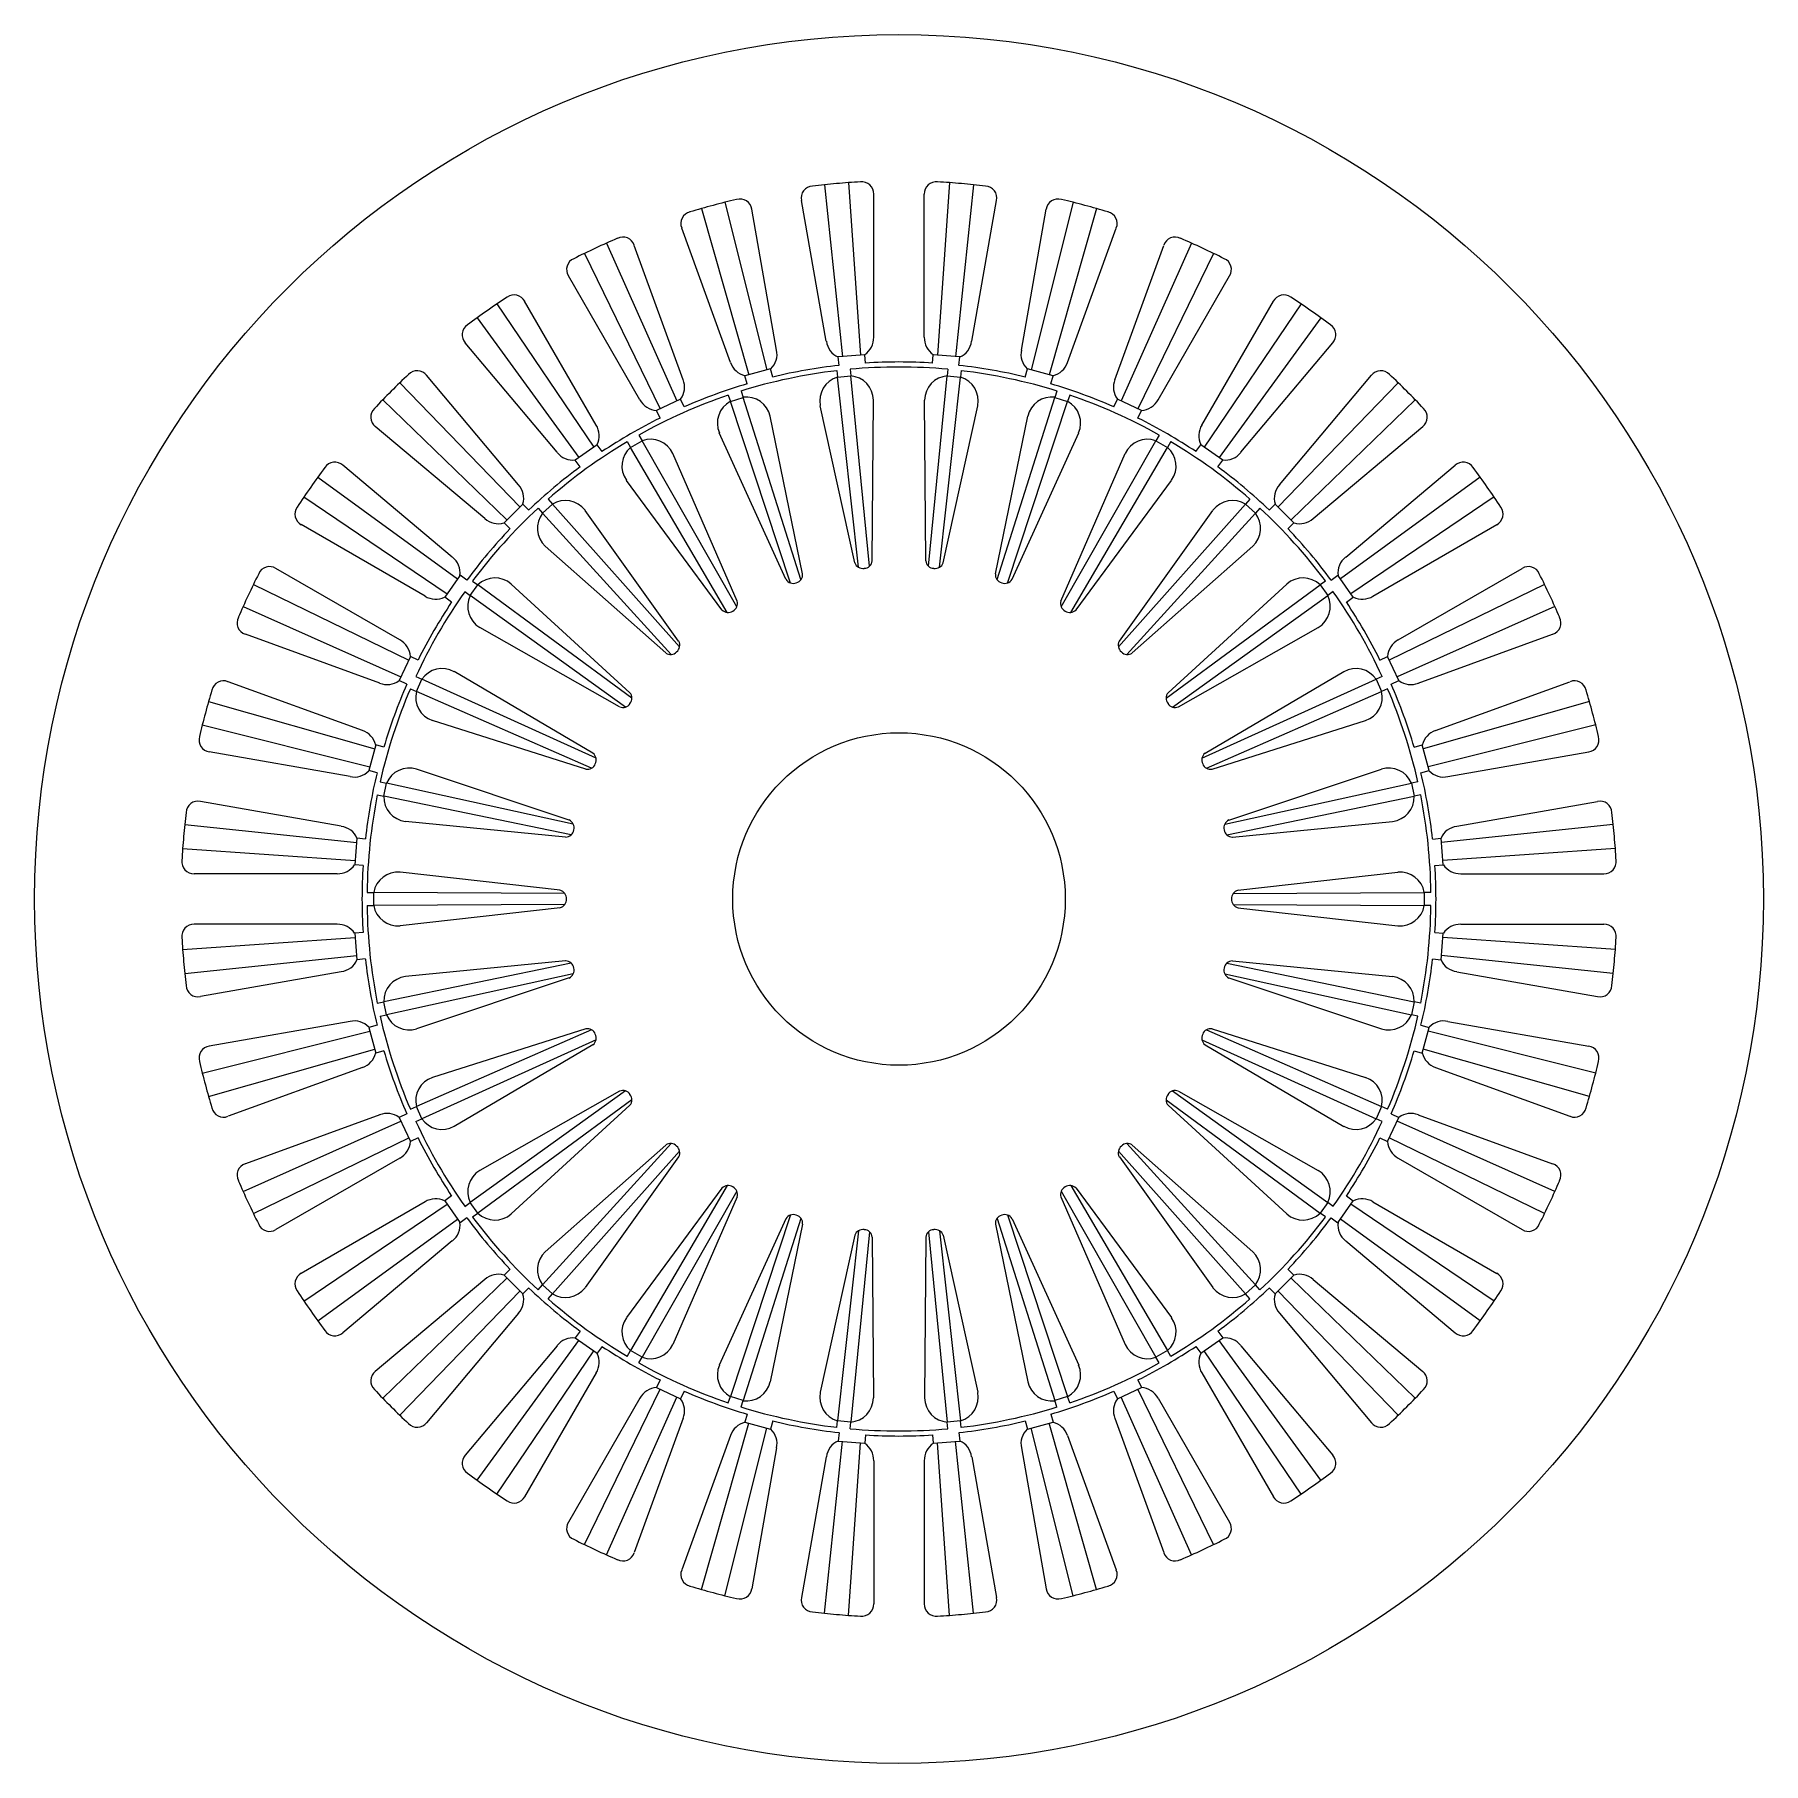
# Model space of a CAD drawing. Header units: millimetres. Extents: x -65 to 65, y -65 to 65.
import ezdxf

# ---------------------------------------------------------------- set-up
doc = ezdxf.new("R2010")
doc.units = ezdxf.units.MM

msp = doc.modelspace()

# ---------------------------------------------------------------- linework, layer by layer
at = {"color": 7, "linetype": 'Continuous'}
for p, q in [((-5.61, 53.71), (-4.26, 40.78)), ((-3.8, 53.87), (-2.89, 40.9)), ((3.8, 53.87), (2.89, 40.9)), ((5.61, 53.71), (4.26, 40.78)), ((-13.1, 52.39), (-9.95, 39.78)), ((-5.47, 41.94), (-7.33, 52.52)), ((-1.9, 42.25), (-1.9, 53)), ((1.9, 42.25), (1.9, 53)), ((5.47, 41.94), (7.33, 52.52)), ((13.1, 52.39), (9.95, 39.78)), ((-14.85, 51.92), (-11.28, 39.42)), ((-9.21, 41.28), (-11.07, 51.86)), ((9.21, 41.28), (11.07, 51.86)), ((14.85, 51.92), (11.28, 39.42)), ((-12.66, 40.35), (-16.34, 50.45)), ((12.66, 40.35), (16.34, 50.45)), ((-23.64, 48.55), (-17.95, 36.87)), ((-22, 49.32), (-16.7, 37.45)), ((-16.24, 39.05), (-19.91, 49.15)), ((16.24, 39.05), (19.91, 49.15)), ((22, 49.32), (16.7, 37.45)), ((23.64, 48.55), (17.95, 36.87)), ((-19.48, 37.54), (-24.85, 46.85)), ((19.48, 37.54), (24.85, 46.85)), ((-30.23, 44.75), (-22.95, 33.98)), ((-22.77, 35.64), (-28.15, 44.95)), ((22.77, 35.64), (28.15, 44.95)), ((30.23, 44.75), (22.95, 33.98)), ((-31.71, 43.71), (-24.08, 33.19)), ((31.71, 43.71), (24.08, 33.19)), ((-25.7, 33.59), (-32.61, 41.82)), ((25.7, 33.59), (32.61, 41.82)), ((-2.58, 40.93), (-4.57, 40.76)), ((-4.51, 40.12), (-4.57, 40.76)), ((-2.52, 40.3), (-2.58, 40.93)), ((2.52, 40.3), (2.58, 40.93)), ((4.57, 40.76), (2.58, 40.93)), ((4.51, 40.12), (4.57, 40.76)), ((-28.61, 31.14), (-35.52, 39.38)), ((-9.65, 39.86), (-11.58, 39.34)), ((-11.41, 38.73), (-11.58, 39.34)), ((-9.48, 39.25), (-9.65, 39.86)), ((-4.68, 39.73), (-4.63, 39.23)), ((-4.63, 39.23), (-3.63, 39.34)), ((-3.04, 24.94), (-4.63, 39.23)), ((-3.68, 39.83), (-3.63, 39.34)), ((-2.21, 25.03), (-3.63, 39.34)), ((2.21, 25.03), (3.63, 39.34)), ((3.04, 24.94), (4.63, 39.23)), ((3.68, 39.83), (3.63, 39.34)), ((3.63, 39.34), (4.63, 39.23)), ((4.68, 39.73), (4.63, 39.23)), ((9.48, 39.25), (9.65, 39.86)), ((11.58, 39.34), (9.65, 39.86)), ((11.41, 38.73), (11.58, 39.34)), ((28.61, 31.14), (35.52, 39.38)), ((-37.54, 38.82), (-28.5, 29.48)), ((-12.84, 37.88), (-12.68, 37.41)), ((-12.68, 37.41), (-11.73, 37.72)), ((-11.88, 38.19), (-11.73, 37.72)), ((-7.37, 24.02), (-11.73, 37.72)), ((7.37, 24.02), (11.73, 37.72)), ((11.88, 38.19), (11.73, 37.72)), ((11.73, 37.72), (12.68, 37.41)), ((12.84, 37.88), (12.68, 37.41)), ((37.54, 38.82), (28.5, 29.48)), ((-38.82, 37.54), (-29.48, 28.5)), ((-16.42, 37.58), (-18.23, 36.74)), ((-17.96, 36.16), (-18.23, 36.74)), ((-16.15, 37), (-16.42, 37.58)), ((-8.16, 23.76), (-12.68, 37.41)), ((-3.32, 25.28), (-5.92, 37.09)), ((-2.01, 25.42), (-1.92, 37.52)), ((2.01, 25.42), (1.92, 37.52)), ((3.32, 25.28), (5.92, 37.09)), ((8.16, 23.76), (12.68, 37.41)), ((16.15, 37), (16.42, 37.58)), ((18.23, 36.74), (16.42, 37.58)), ((17.96, 36.16), (18.23, 36.74)), ((38.82, 37.54), (29.48, 28.5)), ((-31.14, 28.61), (-39.38, 35.52)), ((-7.25, 24.44), (-9.68, 36.3)), ((7.25, 24.44), (9.68, 36.3)), ((31.14, 28.61), (39.38, 35.52)), ((-22.7, 34.16), (-24.34, 33.01)), ((-22.33, 33.64), (-22.7, 34.16)), ((-20.43, 34.39), (-20.18, 33.96)), ((-20.18, 33.96), (-19.32, 34.46)), ((-12.92, 21.55), (-20.18, 33.96)), ((-19.57, 34.89), (-19.32, 34.46)), ((-12.2, 21.97), (-19.32, 34.46)), ((-8.5, 24.04), (-13.51, 35.05)), ((8.5, 24.04), (13.51, 35.05)), ((12.2, 21.97), (19.32, 34.46)), ((12.92, 21.55), (20.18, 33.96)), ((19.57, 34.89), (19.32, 34.46)), ((19.32, 34.46), (20.18, 33.96)), ((20.43, 34.39), (20.18, 33.96)), ((22.33, 33.64), (22.7, 34.16)), ((24.34, 33.01), (22.7, 34.16)), ((-33.59, 25.7), (-41.82, 32.61)), ((-23.97, 32.49), (-24.34, 33.01)), ((-12.17, 22.4), (-17.01, 33.49)), ((12.17, 22.4), (17.01, 33.49)), ((23.97, 32.49), (24.34, 33.01)), ((33.59, 25.7), (41.82, 32.61)), ((-43.71, 31.71), (-33.19, 24.08)), ((-13.31, 21.74), (-20.5, 31.48)), ((13.31, 21.74), (20.5, 31.48)), ((43.71, 31.71), (33.19, 24.08)), ((-44.75, 30.23), (-33.98, 22.95)), ((-26.39, 30.06), (-26.06, 29.69)), ((26.39, 30.06), (26.06, 29.69)), ((44.75, 30.23), (33.98, 22.95)), ((-28.28, 29.7), (-29.7, 28.28)), ((-27.83, 29.25), (-28.28, 29.7)), ((-27.13, 29.39), (-26.8, 29.02)), ((-26.8, 29.02), (-26.06, 29.69)), ((-17.12, 18.39), (-26.8, 29.02)), ((-16.5, 18.95), (-26.06, 29.69)), ((-16.57, 19.38), (-23.6, 29.22)), ((16.5, 18.95), (26.06, 29.69)), ((16.57, 19.38), (23.6, 29.22)), ((17.12, 18.39), (26.8, 29.02)), ((26.06, 29.69), (26.8, 29.02)), ((27.13, 29.39), (26.8, 29.02)), ((27.83, 29.25), (28.28, 29.7)), ((29.7, 28.28), (28.28, 29.7)), ((-35.64, 22.77), (-44.95, 28.15)), ((-29.25, 27.83), (-29.7, 28.28)), ((29.25, 27.83), (29.7, 28.28)), ((35.64, 22.77), (44.95, 28.15)), ((-17.54, 18.5), (-26.6, 26.53)), ((17.54, 18.5), (26.6, 26.53)), ((-37.54, 19.48), (-46.85, 24.85)), ((37.54, 19.48), (46.85, 24.85)), ((-48.55, 23.64), (-36.87, 17.95)), ((-33.01, 24.34), (-34.16, 22.7)), ((-32.49, 23.97), (-33.01, 24.34)), ((-32.25, 22.81), (-31.66, 23.62)), ((-32.06, 23.91), (-31.66, 23.62)), ((-20.08, 15.1), (-31.66, 23.62)), ((-20.23, 15.51), (-29.16, 23.68)), ((20.08, 15.1), (31.66, 23.62)), ((20.23, 15.51), (29.16, 23.68)), ((32.06, 23.91), (31.66, 23.62)), ((31.66, 23.62), (32.25, 22.81)), ((32.49, 23.97), (33.01, 24.34)), ((34.16, 22.7), (33.01, 24.34)), ((48.55, 23.64), (36.87, 17.95)), ((-33.64, 22.33), (-34.16, 22.7)), ((-32.65, 23.11), (-32.25, 22.81)), ((-20.57, 14.43), (-32.25, 22.81)), ((20.57, 14.43), (32.25, 22.81)), ((32.65, 23.11), (32.25, 22.81)), ((33.64, 22.33), (34.16, 22.7)), ((-49.32, 22), (-37.45, 16.7)), ((49.32, 22), (37.45, 16.7)), ((-39.05, 16.24), (-49.15, 19.91)), ((-21.01, 14.45), (-31.53, 20.42)), ((21.01, 14.45), (31.53, 20.42)), ((39.05, 16.24), (49.15, 19.91)), ((-36.74, 18.23), (-37.58, 16.42)), ((-36.16, 17.96), (-36.74, 18.23)), ((36.16, 17.96), (36.74, 18.23)), ((37.58, 16.42), (36.74, 18.23)), ((-23.02, 10.97), (-33.45, 17.1)), ((23.02, 10.97), (33.45, 17.1)), ((-40.35, 12.66), (-50.45, 16.34)), ((-37, 16.15), (-37.58, 16.42)), ((-36.74, 15.81), (-36.29, 15.61)), ((-36.34, 16.72), (-35.88, 16.52)), ((-36.29, 15.61), (-35.88, 16.52)), ((-23.12, 9.84), (-36.29, 15.61)), ((-22.78, 10.6), (-35.88, 16.52)), ((22.78, 10.6), (35.88, 16.52)), ((23.12, 9.84), (36.29, 15.61)), ((36.34, 16.72), (35.88, 16.52)), ((35.88, 16.52), (36.29, 15.61)), ((36.74, 15.81), (36.29, 15.61)), ((37, 16.15), (37.58, 16.42)), ((40.35, 12.66), (50.45, 16.34)), ((-51.92, 14.85), (-39.42, 11.28)), ((51.92, 14.85), (39.42, 11.28)), ((-52.39, 13.1), (-39.78, 9.95)), ((-23.55, 9.77), (-35.09, 13.42)), ((23.55, 9.77), (35.09, 13.42)), ((52.39, 13.1), (39.78, 9.95)), ((-41.28, 9.21), (-51.86, 11.07)), ((-39.34, 11.58), (-39.86, 9.65)), ((-38.73, 11.41), (-39.34, 11.58)), ((38.73, 11.41), (39.34, 11.58)), ((39.86, 9.65), (39.34, 11.58)), ((41.28, 9.21), (51.86, 11.07)), ((-39.25, 9.48), (-39.86, 9.65)), ((-24.79, 5.94), (-36.27, 9.77)), ((24.79, 5.94), (36.27, 9.77)), ((39.25, 9.48), (39.86, 9.65)), ((-39.23, 7.83), (-38.74, 7.72)), ((-39.02, 8.8), (-38.53, 8.7)), ((-38.74, 7.72), (-38.53, 8.7)), ((-24.49, 5.63), (-38.53, 8.7)), ((24.49, 5.63), (38.53, 8.7)), ((39.02, 8.8), (38.53, 8.7)), ((38.53, 8.7), (38.74, 7.72)), ((39.23, 7.83), (38.74, 7.72)), ((-41.94, 5.47), (-52.52, 7.33)), ((-24.66, 4.82), (-38.74, 7.72)), ((24.66, 4.82), (38.74, 7.72)), ((41.94, 5.47), (52.52, 7.33)), ((-53.71, 5.61), (-40.78, 4.26)), ((-25.07, 4.66), (-37.11, 5.83)), ((25.07, 4.66), (37.11, 5.83)), ((53.71, 5.61), (40.78, 4.26)), ((-40.76, 4.57), (-40.93, 2.58)), ((-40.12, 4.51), (-40.76, 4.57)), ((40.12, 4.51), (40.76, 4.57)), ((40.93, 2.58), (40.76, 4.57)), ((-53.87, 3.8), (-40.9, 2.89)), ((53.87, 3.8), (40.9, 2.89)), ((-42.25, 1.9), (-53, 1.9)), ((-40.3, 2.52), (-40.93, 2.58)), ((-25.49, 0.66), (-37.51, 2.01)), ((25.49, 0.66), (37.51, 2.01)), ((40.3, 2.52), (40.93, 2.58)), ((42.25, 1.9), (53, 1.9)), ((-40, 0.5), (-39.5, 0.5)), ((-39.5, -0.5), (-39.5, 0.5)), ((-25.12, 0.42), (-39.5, 0.5)), ((25.12, 0.42), (39.5, 0.5)), ((40, 0.5), (39.5, 0.5)), ((39.5, 0.5), (39.5, -0.5)), ((-40, -0.5), (-39.5, -0.5)), ((-25.12, -0.42), (-39.5, -0.5)), ((-25.49, -0.66), (-37.51, -2.01)), ((25.12, -0.42), (39.5, -0.5)), ((25.49, -0.66), (37.51, -2.01)), ((40, -0.5), (39.5, -0.5)), ((-42.25, -1.9), (-53, -1.9)), ((-40.3, -2.52), (-40.93, -2.58)), ((-40.93, -2.58), (-40.76, -4.57)), ((40.3, -2.52), (40.93, -2.58)), ((40.76, -4.57), (40.93, -2.58)), ((42.25, -1.9), (53, -1.9)), ((-53.87, -3.8), (-40.9, -2.89)), ((53.87, -3.8), (40.9, -2.89)), ((-53.71, -5.61), (-40.78, -4.26)), ((-40.12, -4.51), (-40.76, -4.57)), ((-24.66, -4.82), (-38.74, -7.72)), ((-25.07, -4.66), (-37.11, -5.83)), ((24.66, -4.82), (38.74, -7.72)), ((25.07, -4.66), (37.11, -5.83)), ((40.12, -4.51), (40.76, -4.57)), ((53.71, -5.61), (40.78, -4.26)), ((-41.94, -5.47), (-52.52, -7.33)), ((-24.49, -5.63), (-38.53, -8.7)), ((-24.79, -5.94), (-36.27, -9.77)), ((24.49, -5.63), (38.53, -8.7)), ((24.79, -5.94), (36.27, -9.77)), ((41.94, -5.47), (52.52, -7.33)), ((-39.23, -7.83), (-38.74, -7.72)), ((-38.53, -8.7), (-38.74, -7.72)), ((38.74, -7.72), (38.53, -8.7)), ((39.23, -7.83), (38.74, -7.72)), ((-39.02, -8.8), (-38.53, -8.7)), ((39.02, -8.8), (38.53, -8.7)), ((-52.39, -13.1), (-39.78, -9.95)), ((-41.28, -9.21), (-51.86, -11.07)), ((-39.25, -9.48), (-39.86, -9.65)), ((-39.86, -9.65), (-39.34, -11.58)), ((-23.12, -9.84), (-36.29, -15.61)), ((-23.55, -9.77), (-35.09, -13.42)), ((23.12, -9.84), (36.29, -15.61)), ((23.55, -9.77), (35.09, -13.42)), ((39.25, -9.48), (39.86, -9.65)), ((39.34, -11.58), (39.86, -9.65)), ((52.39, -13.1), (39.78, -9.95)), ((41.28, -9.21), (51.86, -11.07)), ((-51.92, -14.85), (-39.42, -11.28)), ((-38.73, -11.41), (-39.34, -11.58)), ((-22.78, -10.6), (-35.88, -16.52)), ((-23.02, -10.97), (-33.45, -17.1)), ((22.78, -10.6), (35.88, -16.52)), ((23.02, -10.97), (33.45, -17.1)), ((38.73, -11.41), (39.34, -11.58)), ((51.92, -14.85), (39.42, -11.28)), ((-40.35, -12.66), (-50.45, -16.34)), ((40.35, -12.66), (50.45, -16.34)), ((-20.57, -14.43), (-32.25, -22.81)), ((-20.08, -15.1), (-31.66, -23.62)), ((-21.01, -14.45), (-31.53, -20.42)), ((-20.23, -15.51), (-29.16, -23.68)), ((20.08, -15.1), (31.66, -23.62)), ((20.23, -15.51), (29.16, -23.68)), ((20.57, -14.43), (32.25, -22.81)), ((21.01, -14.45), (31.53, -20.42)), ((-49.32, -22), (-37.45, -16.7)), ((-39.05, -16.24), (-49.15, -19.91)), ((-37, -16.15), (-37.58, -16.42)), ((-37.58, -16.42), (-36.74, -18.23)), ((-36.74, -15.81), (-36.29, -15.61)), ((-36.34, -16.72), (-35.88, -16.52)), ((-35.88, -16.52), (-36.29, -15.61)), ((36.29, -15.61), (35.88, -16.52)), ((36.34, -16.72), (35.88, -16.52)), ((36.74, -15.81), (36.29, -15.61)), ((36.74, -18.23), (37.58, -16.42)), ((37, -16.15), (37.58, -16.42)), ((49.32, -22), (37.45, -16.7)), ((39.05, -16.24), (49.15, -19.91)), ((-48.55, -23.64), (-36.87, -17.95)), ((-36.16, -17.96), (-36.74, -18.23)), ((36.16, -17.96), (36.74, -18.23)), ((48.55, -23.64), (36.87, -17.95)), ((-37.54, -19.48), (-46.85, -24.85)), ((-17.12, -18.39), (-26.8, -29.02)), ((-17.54, -18.5), (-26.6, -26.53)), ((-16.5, -18.95), (-26.06, -29.69)), ((-16.57, -19.38), (-23.6, -29.22)), ((16.5, -18.95), (26.06, -29.69)), ((16.57, -19.38), (23.6, -29.22)), ((17.12, -18.39), (26.8, -29.02)), ((17.54, -18.5), (26.6, -26.53)), ((37.54, -19.48), (46.85, -24.85)), ((-13.31, -21.74), (-20.5, -31.48)), ((-12.92, -21.55), (-20.18, -33.96)), ((-12.2, -21.97), (-19.32, -34.46)), ((12.2, -21.97), (19.32, -34.46)), ((12.92, -21.55), (20.18, -33.96)), ((13.31, -21.74), (20.5, -31.48)), ((-35.64, -22.77), (-44.95, -28.15)), ((-44.75, -30.23), (-33.98, -22.95)), ((-33.64, -22.33), (-34.16, -22.7)), ((-34.16, -22.7), (-33.01, -24.34)), ((-32.65, -23.11), (-32.25, -22.81)), ((-31.66, -23.62), (-32.25, -22.81)), ((-12.17, -22.4), (-17.01, -33.49)), ((12.17, -22.4), (17.01, -33.49)), ((32.25, -22.81), (31.66, -23.62)), ((32.65, -23.11), (32.25, -22.81)), ((33.01, -24.34), (34.16, -22.7)), ((33.64, -22.33), (34.16, -22.7)), ((44.75, -30.23), (33.98, -22.95)), ((35.64, -22.77), (44.95, -28.15)), ((-43.71, -31.71), (-33.19, -24.08)), ((-32.49, -23.97), (-33.01, -24.34)), ((-32.06, -23.91), (-31.66, -23.62)), ((-8.5, -24.04), (-13.51, -35.05)), ((-8.16, -23.76), (-12.68, -37.41)), ((-7.37, -24.02), (-11.73, -37.72)), ((-7.25, -24.44), (-9.68, -36.3)), ((7.25, -24.44), (9.68, -36.3)), ((7.37, -24.02), (11.73, -37.72)), ((8.16, -23.76), (12.68, -37.41)), ((8.5, -24.04), (13.51, -35.05)), ((32.06, -23.91), (31.66, -23.62)), ((32.49, -23.97), (33.01, -24.34)), ((43.71, -31.71), (33.19, -24.08)), ((-33.59, -25.7), (-41.82, -32.61)), ((-3.32, -25.28), (-5.92, -37.09)), ((-3.04, -24.94), (-4.63, -39.23)), ((-2.21, -25.03), (-3.63, -39.34)), ((-2.01, -25.42), (-1.92, -37.52)), ((2.01, -25.42), (1.92, -37.52)), ((2.21, -25.03), (3.63, -39.34)), ((3.04, -24.94), (4.63, -39.23)), ((3.32, -25.28), (5.92, -37.09)), ((33.59, -25.7), (41.82, -32.61)), ((-38.82, -37.54), (-29.48, -28.5)), ((-29.25, -27.83), (-29.7, -28.28)), ((-29.7, -28.28), (-28.28, -29.7)), ((28.28, -29.7), (29.7, -28.28)), ((29.25, -27.83), (29.7, -28.28)), ((38.82, -37.54), (29.48, -28.5)), ((-31.14, -28.61), (-39.38, -35.52)), ((-37.54, -38.82), (-28.5, -29.48)), ((-27.83, -29.25), (-28.28, -29.7)), ((-27.13, -29.39), (-26.8, -29.02)), ((-26.06, -29.69), (-26.8, -29.02)), ((-26.39, -30.06), (-26.06, -29.69)), ((26.8, -29.02), (26.06, -29.69)), ((26.39, -30.06), (26.06, -29.69)), ((27.13, -29.39), (26.8, -29.02)), ((27.83, -29.25), (28.28, -29.7)), ((37.54, -38.82), (28.5, -29.48)), ((31.14, -28.61), (39.38, -35.52)), ((-28.61, -31.14), (-35.52, -39.38)), ((28.61, -31.14), (35.52, -39.38)), ((-23.97, -32.49), (-24.34, -33.01)), ((23.97, -32.49), (24.34, -33.01)), ((-25.7, -33.59), (-32.61, -41.82)), ((-31.71, -43.71), (-24.08, -33.19)), ((-24.34, -33.01), (-22.7, -34.16)), ((-22.33, -33.64), (-22.7, -34.16)), ((22.33, -33.64), (22.7, -34.16)), ((22.7, -34.16), (24.34, -33.01)), ((31.71, -43.71), (24.08, -33.19)), ((25.7, -33.59), (32.61, -41.82)), ((-30.23, -44.75), (-22.95, -33.98)), ((-20.43, -34.39), (-20.18, -33.96)), ((-19.32, -34.46), (-20.18, -33.96)), ((-19.57, -34.89), (-19.32, -34.46)), ((20.18, -33.96), (19.32, -34.46)), ((19.57, -34.89), (19.32, -34.46)), ((20.43, -34.39), (20.18, -33.96)), ((30.23, -44.75), (22.95, -33.98)), ((-22.77, -35.64), (-28.15, -44.95)), ((-17.96, -36.16), (-18.23, -36.74)), ((17.96, -36.16), (18.23, -36.74)), ((22.77, -35.64), (28.15, -44.95)), ((-19.48, -37.54), (-24.85, -46.85)), ((-23.64, -48.55), (-17.95, -36.87)), ((-22, -49.32), (-16.7, -37.45)), ((-18.23, -36.74), (-16.42, -37.58)), ((-16.15, -37), (-16.42, -37.58)), ((-12.84, -37.88), (-12.68, -37.41)), ((-11.73, -37.72), (-12.68, -37.41)), ((12.68, -37.41), (11.73, -37.72)), ((12.84, -37.88), (12.68, -37.41)), ((16.15, -37), (16.42, -37.58)), ((16.42, -37.58), (18.23, -36.74)), ((22, -49.32), (16.7, -37.45)), ((23.64, -48.55), (17.95, -36.87)), ((19.48, -37.54), (24.85, -46.85)), ((-11.88, -38.19), (-11.73, -37.72)), ((-11.41, -38.73), (-11.58, -39.34)), ((11.41, -38.73), (11.58, -39.34)), ((11.88, -38.19), (11.73, -37.72)), ((-16.24, -39.05), (-19.91, -49.15)), ((-14.85, -51.92), (-11.28, -39.42)), ((-13.1, -52.39), (-9.95, -39.78)), ((-11.58, -39.34), (-9.65, -39.86)), ((-9.48, -39.25), (-9.65, -39.86)), ((-4.68, -39.73), (-4.63, -39.23)), ((-3.63, -39.34), (-4.63, -39.23)), ((-4.51, -40.12), (-4.57, -40.76)), ((-3.68, -39.83), (-3.63, -39.34)), ((-2.52, -40.3), (-2.58, -40.93)), ((2.52, -40.3), (2.58, -40.93)), ((4.63, -39.23), (3.63, -39.34)), ((3.68, -39.83), (3.63, -39.34)), ((4.51, -40.12), (4.57, -40.76)), ((4.68, -39.73), (4.63, -39.23)), ((9.48, -39.25), (9.65, -39.86)), ((9.65, -39.86), (11.58, -39.34)), ((13.1, -52.39), (9.95, -39.78)), ((14.85, -51.92), (11.28, -39.42)), ((16.24, -39.05), (19.91, -49.15)), ((-12.66, -40.35), (-16.34, -50.45)), ((-9.21, -41.28), (-11.07, -51.86)), ((-5.61, -53.71), (-4.26, -40.78)), ((-4.57, -40.76), (-2.58, -40.93)), ((-3.8, -53.87), (-2.89, -40.9)), ((2.58, -40.93), (4.57, -40.76)), ((3.8, -53.87), (2.89, -40.9)), ((5.61, -53.71), (4.26, -40.78)), ((9.21, -41.28), (11.07, -51.86)), ((12.66, -40.35), (16.34, -50.45)), ((-5.47, -41.94), (-7.33, -52.52)), ((-1.9, -42.25), (-1.9, -53)), ((1.9, -42.25), (1.9, -53)), ((5.47, -41.94), (7.33, -52.52))]:
    msp.add_line(p, q, dxfattribs=at)
for radius in [65, 12.5]:
    msp.add_circle((0, 0), radius, dxfattribs=at)
for centre, radius, start, end in [((-6.47, 52.72), 0.887, 92.7381, 192.7381), ((0, 0), 54, 95, 96.9236), ((0, 0), 54, 93.0764, 95), ((-2.79, 53.04), 0.887, 357.262, 97.2619), ((2.79, 53.04), 0.887, 82.7381, 182.7381), ((0, 0), 54, 85, 86.9236), ((0, 0), 54, 83.0764, 85), ((6.47, 52.72), 0.887, 347.262, 87.2619), ((0, 0), 54, 105, 106.9236), ((0, 0), 54, 103.0764, 105), ((-11.95, 51.75), 0.887, 7.262, 107.2619), ((11.95, 51.75), 0.887, 72.7381, 172.7381), ((0, 0), 54, 75, 76.9236), ((0, 0), 54, 73.0764, 75), ((-15.52, 50.8), 0.887, 102.7381, 202.7381), ((15.52, 50.8), 0.887, 337.262, 77.2619), ((0, 0), 54, 113.0764, 115), ((-20.76, 48.89), 0.887, 17.262, 117.2619), ((20.76, 48.89), 0.887, 62.7381, 162.7381), ((0, 0), 54, 65, 66.9236), ((-24.11, 47.33), 0.887, 112.7381, 212.7381), ((0, 0), 54, 115, 116.9236), ((0, 0), 54, 63.0764, 65), ((24.11, 47.33), 0.887, 327.262, 67.2619), ((0, 0), 54, 125, 126.9236), ((0, 0), 54, 123.0764, 125), ((-28.93, 44.54), 0.887, 27.262, 127.2619), ((28.93, 44.54), 0.887, 52.7381, 152.7381), ((0, 0), 54, 55, 56.9236), ((0, 0), 54, 53.0764, 55), ((-31.96, 42.42), 0.887, 122.7381, 222.7381), ((31.96, 42.42), 0.887, 317.262, 57.2619), ((-3.99, 42.12), 1.48, 187.179, 247.179), ((-3.38, 42.18), 1.48, 302.821, 2.821), ((3.38, 42.18), 1.48, 177.179, 237.179), ((3.99, 42.12), 1.48, 292.821, 352.821), ((-11.25, 40.79), 1.48, 197.179, 257.179), ((-10.65, 40.95), 1.48, 312.821, 12.821), ((0, 0), 40.38, 86.4192, 93.5808), ((10.65, 40.95), 1.48, 167.179, 227.179), ((11.25, 40.79), 1.48, 282.821, 342.821), ((0, 0), 54, 133.0764, 135), ((-36.23, 38.84), 0.887, 37.262, 137.2619), ((-17.6, 38.48), 1.48, 322.821, 22.821), ((0, 0), 40, 96.7162, 107.2838), ((0, 0), 40.38, 96.4192, 103.5808), ((-4.11, 37.46), 1.85, 106.256, 191.256), ((0, 0), 40, 84.7162, 95.2838), ((-3.77, 37.49), 1.85, 0.744, 85.744), ((3.77, 37.49), 1.85, 94.256, 179.256), ((0, 0), 40.38, 76.4192, 83.5808), ((4.11, 37.46), 1.85, 348.744, 73.744), ((0, 0), 40, 72.7162, 83.2838), ((17.6, 38.48), 1.48, 157.179, 217.179), ((36.23, 38.84), 0.887, 42.7381, 142.7381), ((0, 0), 54, 45, 46.9236), ((0, 0), 54, 135, 136.9236), ((0, 0), 40, 108.7162, 119.2838), ((0, 0), 40.38, 106.4192, 113.5808), ((-11.48, 35.89), 1.85, 12.744, 97.744), ((11.48, 35.89), 1.85, 82.256, 167.256), ((0, 0), 40.38, 66.4192, 73.5808), ((0, 0), 40, 60.7162, 71.2838), ((0, 0), 54, 43.0764, 45), ((-38.84, 36.23), 0.887, 132.7381, 232.7381), ((-18.16, 38.22), 1.48, 207.179, 267.179), ((-11.81, 35.78), 1.85, 118.256, 203.256), ((11.81, 35.78), 1.85, 336.744, 61.744), ((18.16, 38.22), 1.48, 272.821, 332.821), ((38.84, 36.23), 0.887, 307.262, 47.2619), ((-24.02, 34.84), 1.48, 332.821, 32.821), ((0, 0), 40.38, 116.4192, 123.5808), ((0, 0), 40.38, 56.4192, 63.5808), ((24.02, 34.84), 1.48, 147.179, 207.179), ((0, 0), 40, 120.7162, 131.2838), ((-18.99, 32.55), 1.85, 130.256, 215.256), ((-18.69, 32.72), 1.85, 24.744, 109.744), ((18.69, 32.72), 1.85, 70.256, 155.256), ((18.99, 32.55), 1.85, 324.744, 49.744), ((0, 0), 40, 48.7162, 59.2838), ((-42.42, 31.96), 0.887, 47.262, 147.2619), ((-24.52, 34.48), 1.48, 217.179, 277.179), ((24.52, 34.48), 1.48, 262.821, 322.821), ((42.42, 31.96), 0.887, 32.7381, 132.7381), ((0, 0), 54, 143.0764, 145), ((0, 0), 40.38, 126.4192, 133.5808), ((0, 0), 40.38, 46.4192, 53.5808), ((0, 0), 54, 35, 36.9236), ((0, 0), 54, 145, 146.9236), ((-29.7, 30.14), 1.48, 342.821, 42.821), ((-25.09, 28.12), 1.85, 36.744, 121.744), ((25.09, 28.12), 1.85, 58.256, 143.256), ((29.7, 30.14), 1.48, 137.179, 197.179), ((0, 0), 54, 33.0764, 35), ((-44.54, 28.93), 0.887, 142.7381, 242.7381), ((0, 0), 40, 132.7162, 143.2838), ((-30.14, 29.7), 1.48, 227.179, 287.179), ((-25.34, 27.89), 1.85, 142.256, 227.256), ((25.34, 27.89), 1.85, 312.744, 37.744), ((0, 0), 40, 36.7162, 47.2838), ((30.14, 29.7), 1.48, 252.821, 312.821), ((44.54, 28.93), 0.887, 297.262, 37.2619), ((0, 0), 40.38, 136.4192, 143.5808), ((0, 0), 40.38, 36.4192, 43.5808), ((-47.33, 24.11), 0.887, 57.262, 157.2619), ((-34.48, 24.52), 1.48, 352.821, 52.821), ((-2.72, 25.49), 0.636, 199.5047, 279.5047), ((-2.64, 25.5), 0.636, 272.4953, 352.4953), ((2.64, 25.5), 0.636, 187.5047, 267.5047), ((2.72, 25.49), 0.636, 260.4953, 340.4953), ((34.48, 24.52), 1.48, 127.179, 187.179), ((47.33, 24.11), 0.887, 22.7381, 122.7381), ((0, 0), 54, 153.0764, 155), ((-30.38, 22.29), 1.85, 48.744, 133.744), ((-7.96, 24.37), 0.636, 211.5047, 291.5047), ((-7.88, 24.39), 0.636, 284.4953, 4.4953), ((7.88, 24.39), 0.636, 175.5047, 255.5047), ((7.96, 24.37), 0.636, 248.4953, 328.4953), ((30.38, 22.29), 1.85, 46.256, 131.256), ((0, 0), 54, 25, 26.9236), ((0, 0), 54, 155, 156.9236), ((0, 0), 40, 144.7162, 155.2838), ((0, 0), 40.38, 146.4192, 153.5808), ((-34.84, 24.02), 1.48, 237.179, 297.179), ((-30.58, 22.01), 1.85, 154.256, 239.256), ((-12.78, 22.22), 0.636, 296.4953, 16.4953), ((12.78, 22.22), 0.636, 163.5047, 243.5047), ((30.58, 22.01), 1.85, 300.744, 25.744), ((0, 0), 40, 24.7162, 35.2838), ((0, 0), 40.38, 26.4192, 33.5808), ((34.84, 24.02), 1.48, 242.821, 302.821), ((0, 0), 54, 23.0764, 25), ((-48.89, 20.76), 0.887, 152.7381, 252.7381), ((-12.85, 22.18), 0.636, 223.5047, 303.5047), ((12.85, 22.18), 0.636, 236.4953, 316.4953), ((48.89, 20.76), 0.887, 287.262, 27.2619), ((-38.22, 18.16), 1.48, 2.821, 62.821), ((-17.18, 19.02), 0.636, 235.5047, 315.5047), ((-17.12, 19.08), 0.636, 308.4953, 28.4953), ((17.12, 19.08), 0.636, 151.5047, 231.5047), ((17.18, 19.02), 0.636, 224.4953, 304.4953), ((38.22, 18.16), 1.48, 117.179, 177.179), ((-34.35, 15.48), 1.85, 60.744, 145.744), ((34.35, 15.48), 1.85, 34.256, 119.256), ((0, 0), 54, 163.0764, 165), ((-50.8, 15.52), 0.887, 67.262, 167.2619), ((-38.48, 17.6), 1.48, 247.179, 307.179), ((0, 0), 40, 156.7162, 167.2838), ((0, 0), 40.38, 156.4192, 163.5808), ((-34.49, 15.17), 1.85, 166.256, 251.256), ((34.49, 15.17), 1.85, 288.744, 13.744), ((0, 0), 40, 12.7162, 23.2838), ((0, 0), 40.38, 16.4192, 23.5808), ((38.48, 17.6), 1.48, 232.821, 292.821), ((50.8, 15.52), 0.887, 12.7381, 112.7381), ((0, 0), 54, 15, 16.9236), ((-20.76, 15.04), 0.636, 247.5047, 327.5047), ((-20.72, 15.1), 0.636, 320.4953, 40.4953), ((20.72, 15.1), 0.636, 139.5047, 219.5047), ((20.76, 15.04), 0.636, 212.4953, 292.4953), ((0, 0), 54, 165, 166.9236), ((0, 0), 54, 13.0764, 15), ((-51.75, 11.95), 0.887, 162.7381, 262.7381), ((-40.79, 11.25), 1.48, 12.821, 72.821), ((40.79, 11.25), 1.48, 107.179, 167.179), ((51.75, 11.95), 0.887, 277.262, 17.2619), ((-23.4, 10.46), 0.636, 332.4953, 52.4953), ((23.4, 10.46), 0.636, 127.5047, 207.5047), ((-40.95, 10.65), 1.48, 257.179, 317.179), ((0, 0), 40.38, 166.4192, 173.5808), ((-36.82, 8), 1.85, 72.744, 157.744), ((-23.43, 10.39), 0.636, 259.5047, 339.5047), ((23.43, 10.39), 0.636, 200.4953, 280.4953), ((36.82, 8), 1.85, 22.256, 107.256), ((0, 0), 40.38, 6.4192, 13.5808), ((40.95, 10.65), 1.48, 222.821, 282.821), ((0, 0), 40, 168.7162, 179.2838), ((0, 0), 40, 0.7162, 11.2838), ((0, 0), 54, 173.0764, 175), ((-52.72, 6.47), 0.887, 77.262, 177.2619), ((-36.89, 7.67), 1.85, 178.256, 263.256), ((36.89, 7.67), 1.85, 276.744, 1.744), ((52.72, 6.47), 0.887, 2.7381, 102.7381), ((0, 0), 54, 5, 6.9236), ((-42.12, 3.99), 1.48, 22.821, 82.821), ((-25.07, 5.37), 0.636, 344.4953, 64.4953), ((25.07, 5.37), 0.636, 115.5047, 195.5047), ((42.12, 3.99), 1.48, 97.179, 157.179), ((0, 0), 54, 175, 176.9236), ((-25.08, 5.29), 0.636, 271.5047, 351.5047), ((25.08, 5.29), 0.636, 188.4953, 268.4953), ((0, 0), 54, 3.0764, 5), ((-53.04, 2.79), 0.887, 172.7381, 272.7381), ((53.04, 2.79), 0.887, 267.262, 7.2619), ((-42.18, 3.38), 1.48, 267.179, 327.179), ((0, 0), 40.38, 176.4192, 183.5808), ((-37.68, 0.17), 1.85, 84.744, 169.744), ((37.68, 0.17), 1.85, 10.256, 95.256), ((0, 0), 40.38, 356.4192, 3.5808), ((42.18, 3.38), 1.48, 212.821, 272.821), ((-25.64, 0.04), 0.636, 356.4953, 76.4953), ((-25.64, -0.04), 0.636, 283.5047, 3.5047), ((25.64, 0.04), 0.636, 103.5047, 183.5047), ((0, 0), 40, 180.7162, 191.2838), ((-37.68, -0.17), 1.85, 190.256, 275.256), ((25.64, -0.04), 0.636, 176.4953, 256.4953), ((37.68, -0.17), 1.85, 264.744, 349.744), ((0, 0), 40, 348.7162, 359.2838), ((-53.04, -2.79), 0.887, 87.262, 187.2619), ((-42.18, -3.38), 1.48, 32.821, 92.821), ((42.18, -3.38), 1.48, 87.179, 147.179), ((53.04, -2.79), 0.887, 352.7381, 92.7381), ((0, 0), 54, 183.0764, 185), ((0, 0), 54, 355, 356.9236), ((0, 0), 54, 185, 186.9236), ((-42.12, -3.99), 1.48, 277.179, 337.179), ((0, 0), 40.38, 186.4192, 193.5808), ((-25.08, -5.29), 0.636, 8.4953, 88.4953), ((-25.07, -5.37), 0.636, 295.5047, 15.5047), ((25.07, -5.37), 0.636, 164.4953, 244.4953), ((25.08, -5.29), 0.636, 91.5047, 171.5047), ((0, 0), 40.38, 346.4192, 353.5808), ((42.12, -3.99), 1.48, 202.821, 262.821), ((0, 0), 54, 353.0764, 355), ((-36.89, -7.67), 1.85, 96.744, 181.744), ((36.89, -7.67), 1.85, 358.256, 83.256), ((-52.72, -6.47), 0.887, 182.7381, 282.7381), ((52.72, -6.47), 0.887, 257.262, 357.2619), ((0, 0), 40, 192.7162, 203.2838), ((-36.82, -8), 1.85, 202.256, 287.256), ((36.82, -8), 1.85, 252.744, 337.744), ((0, 0), 40, 336.7162, 347.2838), ((-40.95, -10.65), 1.48, 42.821, 102.821), ((-23.43, -10.39), 0.636, 20.4953, 100.4953), ((-23.4, -10.46), 0.636, 307.5047, 27.5047), ((23.4, -10.46), 0.636, 152.4953, 232.4953), ((23.43, -10.39), 0.636, 79.5047, 159.5047), ((40.95, -10.65), 1.48, 77.179, 137.179), ((-51.75, -11.95), 0.887, 97.262, 197.2619), ((-40.79, -11.25), 1.48, 287.179, 347.179), ((0, 0), 40.38, 196.4192, 203.5808), ((0, 0), 40.38, 336.4192, 343.5808), ((40.79, -11.25), 1.48, 192.821, 252.821), ((51.75, -11.95), 0.887, 342.7381, 82.7381), ((0, 0), 54, 193.0764, 195), ((0, 0), 54, 345, 346.9236), ((0, 0), 54, 195, 196.9236), ((-34.49, -15.17), 1.85, 108.744, 193.744), ((34.49, -15.17), 1.85, 346.256, 71.256), ((0, 0), 54, 343.0764, 345), ((-20.76, -15.04), 0.636, 32.4953, 112.4953), ((-20.72, -15.1), 0.636, 319.5047, 39.5047), ((20.72, -15.1), 0.636, 140.4953, 220.4953), ((20.76, -15.04), 0.636, 67.5047, 147.5047), ((-50.8, -15.52), 0.887, 192.7381, 292.7381), ((-38.48, -17.6), 1.48, 52.821, 112.821), ((0, 0), 40, 204.7162, 215.2838), ((-34.35, -15.48), 1.85, 214.256, 299.256), ((0, 0), 40, 324.7162, 335.2838), ((34.35, -15.48), 1.85, 240.744, 325.744), ((38.48, -17.6), 1.48, 67.179, 127.179), ((50.8, -15.52), 0.887, 247.262, 347.2619), ((0, 0), 40.38, 206.4192, 213.5808), ((0, 0), 40.38, 326.4192, 333.5808), ((-38.22, -18.16), 1.48, 297.179, 357.179), ((-17.18, -19.02), 0.636, 44.4953, 124.4953), ((-17.12, -19.08), 0.636, 331.5047, 51.5047), ((17.12, -19.08), 0.636, 128.4953, 208.4953), ((17.18, -19.02), 0.636, 55.5047, 135.5047), ((38.22, -18.16), 1.48, 182.821, 242.821), ((-48.89, -20.76), 0.887, 107.262, 207.2619), ((-30.58, -22.01), 1.85, 120.744, 205.744), ((30.58, -22.01), 1.85, 334.256, 59.256), ((48.89, -20.76), 0.887, 332.7381, 72.7381), ((0, 0), 54, 203.0764, 205), ((-12.85, -22.18), 0.636, 56.4953, 136.4953), ((-12.78, -22.22), 0.636, 343.5047, 63.5047), ((12.78, -22.22), 0.636, 116.4953, 196.4953), ((12.85, -22.18), 0.636, 43.5047, 123.5047), ((0, 0), 54, 335, 336.9236), ((0, 0), 54, 205, 206.9236), ((-34.84, -24.02), 1.48, 62.821, 122.821), ((34.84, -24.02), 1.48, 57.179, 117.179), ((0, 0), 54, 333.0764, 335), ((-47.33, -24.11), 0.887, 202.7381, 302.7381), ((-34.48, -24.52), 1.48, 307.179, 7.179), ((0, 0), 40.38, 216.4192, 223.5808), ((0, 0), 40, 216.7162, 227.2838), ((-30.38, -22.29), 1.85, 226.256, 311.256), ((-7.96, -24.37), 0.636, 68.4953, 148.4953), ((-7.88, -24.39), 0.636, 355.5047, 75.5047), ((7.88, -24.39), 0.636, 104.4953, 184.4953), ((7.96, -24.37), 0.636, 31.5047, 111.5047), ((0, 0), 40, 312.7162, 323.2838), ((30.38, -22.29), 1.85, 228.744, 313.744), ((0, 0), 40.38, 316.4192, 323.5808), ((34.48, -24.52), 1.48, 172.821, 232.821), ((47.33, -24.11), 0.887, 237.262, 337.2619), ((-2.72, -25.49), 0.636, 80.4953, 160.4953), ((-2.64, -25.5), 0.636, 7.5047, 87.5047), ((2.64, -25.5), 0.636, 92.4953, 172.4953), ((2.72, -25.49), 0.636, 19.5047, 99.5047), ((-25.34, -27.89), 1.85, 132.744, 217.744), ((25.34, -27.89), 1.85, 322.256, 47.256), ((-44.54, -28.93), 0.887, 117.262, 217.2619), ((-30.14, -29.7), 1.48, 72.821, 132.821), ((30.14, -29.7), 1.48, 47.179, 107.179), ((44.54, -28.93), 0.887, 322.7381, 62.7381), ((0, 0), 54, 213.0764, 215), ((-29.7, -30.14), 1.48, 317.179, 17.179), ((0, 0), 40.38, 226.4192, 233.5808), ((-25.09, -28.12), 1.85, 238.256, 323.256), ((25.09, -28.12), 1.85, 216.744, 301.744), ((0, 0), 40.38, 306.4192, 313.5808), ((29.7, -30.14), 1.48, 162.821, 222.821), ((0, 0), 54, 325, 326.9236), ((0, 0), 54, 215, 216.9236), ((0, 0), 40, 228.7162, 239.2838), ((0, 0), 40, 300.7162, 311.2838), ((0, 0), 54, 323.0764, 325), ((-42.42, -31.96), 0.887, 212.7381, 312.7381), ((-18.99, -32.55), 1.85, 144.744, 229.744), ((18.99, -32.55), 1.85, 310.256, 35.256), ((42.42, -31.96), 0.887, 227.262, 327.2619), ((-24.52, -34.48), 1.48, 82.821, 142.821), ((0, 0), 40.38, 236.4192, 243.5808), ((-18.69, -32.72), 1.85, 250.256, 335.256), ((18.69, -32.72), 1.85, 204.744, 289.744), ((0, 0), 40.38, 296.4192, 303.5808), ((24.52, -34.48), 1.48, 37.179, 97.179), ((-24.02, -34.84), 1.48, 327.179, 27.179), ((0, 0), 40, 240.7162, 251.2838), ((-11.81, -35.78), 1.85, 156.744, 241.744), ((11.81, -35.78), 1.85, 298.256, 23.256), ((0, 0), 40, 288.7162, 299.2838), ((24.02, -34.84), 1.48, 152.821, 212.821), ((-38.84, -36.23), 0.887, 127.262, 227.2619), ((-11.48, -35.89), 1.85, 262.256, 347.256), ((11.48, -35.89), 1.85, 192.744, 277.744), ((38.84, -36.23), 0.887, 312.7381, 52.7381), ((0, 0), 54, 223.0764, 225), ((-18.16, -38.22), 1.48, 92.821, 152.821), ((-17.6, -38.48), 1.48, 337.179, 37.179), ((0, 0), 40.38, 246.4192, 253.5808), ((-4.11, -37.46), 1.85, 168.744, 253.744), ((-3.77, -37.49), 1.85, 274.256, 359.256), ((3.77, -37.49), 1.85, 180.744, 265.744), ((4.11, -37.46), 1.85, 286.256, 11.256), ((0, 0), 40.38, 286.4192, 293.5808), ((17.6, -38.48), 1.48, 142.821, 202.821), ((18.16, -38.22), 1.48, 27.179, 87.179), ((0, 0), 54, 315, 316.9236), ((0, 0), 54, 225, 226.9236), ((0, 0), 40, 252.7162, 263.2838), ((0, 0), 40, 276.7162, 287.2838), ((0, 0), 54, 313.0764, 315), ((-36.23, -38.84), 0.887, 222.7381, 322.7381), ((-11.25, -40.79), 1.48, 102.821, 162.821), ((-10.65, -40.95), 1.48, 347.179, 47.179), ((0, 0), 40.38, 256.4192, 263.5808), ((0, 0), 40, 264.7162, 275.2838), ((0, 0), 40.38, 266.4192, 273.5808), ((0, 0), 40.38, 276.4192, 283.5808), ((10.65, -40.95), 1.48, 132.821, 192.821), ((11.25, -40.79), 1.48, 17.179, 77.179), ((36.23, -38.84), 0.887, 217.262, 317.2619), ((-3.99, -42.12), 1.48, 112.821, 172.821), ((-3.38, -42.18), 1.48, 357.179, 57.179), ((3.38, -42.18), 1.48, 122.821, 182.821), ((3.99, -42.12), 1.48, 7.179, 67.179), ((-31.96, -42.42), 0.887, 137.262, 237.2619), ((31.96, -42.42), 0.887, 302.7381, 42.7381), ((0, 0), 54, 233.0764, 235), ((0, 0), 54, 305, 306.9236), ((0, 0), 54, 235, 236.9236), ((-28.93, -44.54), 0.887, 232.7381, 332.7381), ((28.93, -44.54), 0.887, 207.262, 307.2619), ((0, 0), 54, 303.0764, 305), ((-24.11, -47.33), 0.887, 147.262, 247.2619), ((24.11, -47.33), 0.887, 292.7381, 32.7381), ((0, 0), 54, 243.0764, 245), ((0, 0), 54, 245, 246.9236), ((-20.76, -48.89), 0.887, 242.7381, 342.7381), ((20.76, -48.89), 0.887, 197.262, 297.2619), ((0, 0), 54, 293.0764, 295), ((0, 0), 54, 295, 296.9236), ((-15.52, -50.8), 0.887, 157.262, 257.2619), ((15.52, -50.8), 0.887, 282.7381, 22.7381), ((0, 0), 54, 253.0764, 255), ((-11.95, -51.75), 0.887, 252.7381, 352.7381), ((11.95, -51.75), 0.887, 187.262, 287.2619), ((0, 0), 54, 285, 286.9236), ((0, 0), 54, 255, 256.9236), ((-6.47, -52.72), 0.887, 167.262, 267.2619), ((-2.79, -53.04), 0.887, 262.7381, 2.7381), ((2.79, -53.04), 0.887, 177.262, 277.2619), ((6.47, -52.72), 0.887, 272.7381, 12.7381), ((0, 0), 54, 283.0764, 285), ((0, 0), 54, 263.0764, 265), ((0, 0), 54, 265, 266.9236), ((0, 0), 54, 273.0764, 275), ((0, 0), 54, 275, 276.9236)]:
    msp.add_arc(centre, radius, start, end, dxfattribs=at)

doc.saveas('drawing.dxf')
